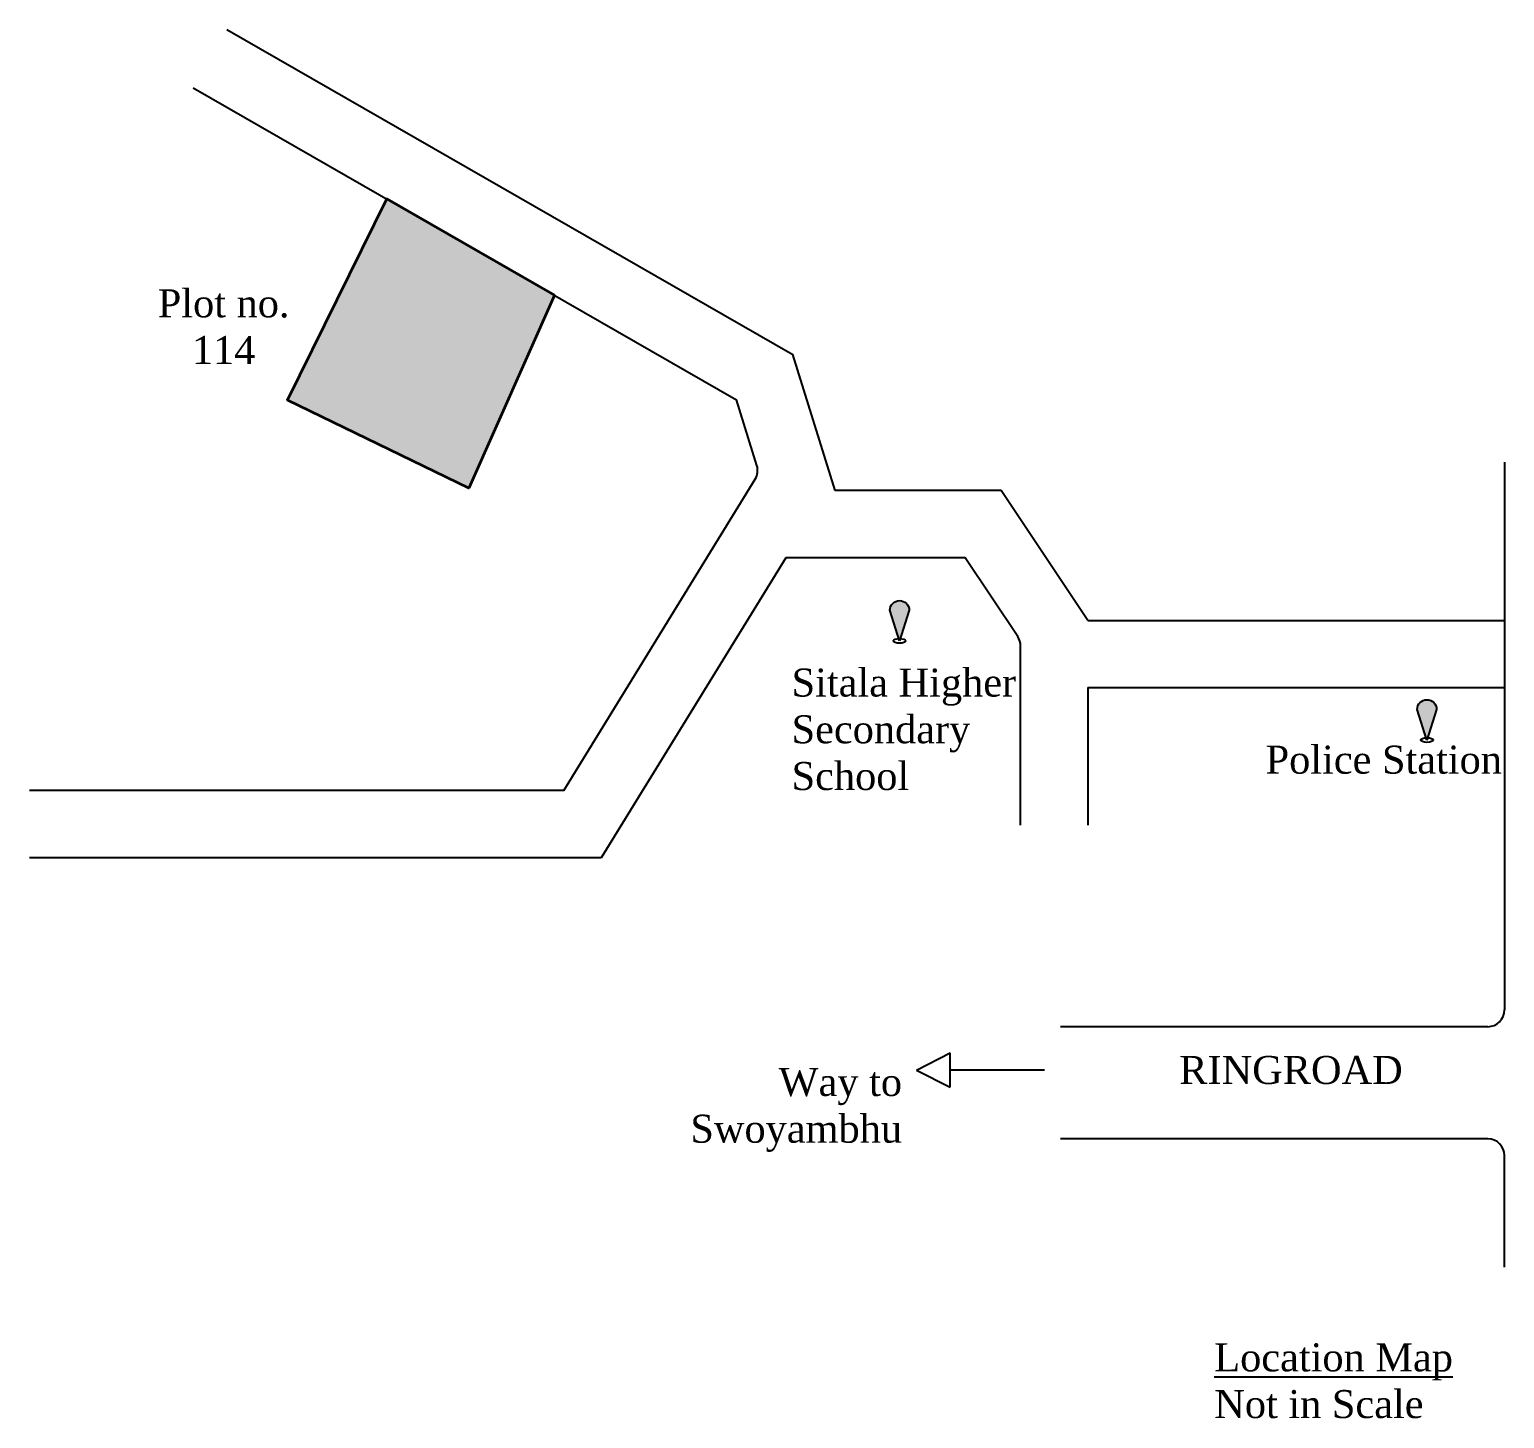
# Model space of a CAD drawing. Header units: inches. Extents: x 115570 to 265311, y 61168 to 314550.
# Drawn here: x 141326 to 144483, y 61168 to 64141 of the extents above; entities that cross this region are included whole.
import ezdxf

# ---------------------------------------------------------------- set-up
doc = ezdxf.new("R2010")
doc.units = ezdxf.units.IN
doc.header["$MEASUREMENT"] = 0
doc.layers.get('0').update_dxf_attribs({"lineweight": 25})
doc.layers.add('0 wall', color=7, linetype='Continuous', lineweight=40)
doc.layers.add('site plan line', color=5, linetype='Continuous', lineweight=35, transparency=0.45)
doc.styles.get("Standard").update_dxf_attribs({"font": 'arial.ttf'})

msp = doc.modelspace()

# ---------------------------------------------------------------- hatches: boundary and pattern name
at = {"layer": '0 wall', "transparency": 33554508}
h = msp.add_hatch(color=256, dxfattribs=at)
h.dxf.hatch_style = 1
h.paths.add_polyline_path([(142449.57, 63572.48), (142090.56, 63778.64), (141877.97, 63348.29), (142266.41, 63159.25)])
at = {"layer": '0 wall', "transparency": 33554559}
h = msp.add_hatch(color=256, dxfattribs=at)
h.dxf.hatch_style = 1
h.paths.add_polyline_path([(143208.83, 62898.14, 1), (143167.31, 62898.14), (143188.07, 62832.57)])
h = msp.add_hatch(color=256, dxfattribs=at)
h.dxf.hatch_style = 1
h.paths.add_polyline_path([(144337.71, 62686.07, 1), (144296.19, 62686.07), (144316.95, 62620.5)])

# ---------------------------------------------------------------- linework, layer by layer
for p, q in [((141747.96, 64141.43), (142959.49, 63445.71)), ((141676.25, 64016.56), (142838.86, 63348.93)), ((143050.45, 63154.42), (142959.49, 63445.71)), ((144483.02, 63214.97), (144483.02, 62042.87)), ((143405.37, 63154.42), (143050.45, 63154.42)), ((143591.05, 62876.6), (143405.37, 63154.42)), ((142944.56, 63010.42), (142549.61, 62368.63)), ((143591.05, 62732.6), (143591.05, 62438.49)), ((142469.14, 62512.63), (141325.73, 62512.63)), ((142549.61, 62368.63), (141325.73, 62368.63)), ((144447.02, 62006.87), (143532.85, 62006.87)), ((143224.68, 61914.05), (143296.62, 61950.84)), ((143296.62, 61877.26), (143296.62, 61950.84)), ((143224.68, 61914.05), (143296.62, 61877.26)), ((143498.34, 61914.05), (143296.62, 61914.05)), ((144447.02, 61766.87), (143532.85, 61766.87)), ((144483.02, 61492.2), (144483.02, 61730.87))]:
    msp.add_line(p, q)
for points in [[(142469.14, 62512.63), (142879.06, 63178.73, 0.2168934), (142882.76, 63208.33), (142838.86, 63348.93)], [(143447.05, 62438.49), (143447.05, 62821.98, 0.1483644), (143440.99, 62841.99), (143328.41, 63010.42), (142944.56, 63010.42)]]:
    msp.add_lwpolyline(points, format="xyb")
for points in [[(143188.07, 62832.57), (143167.31, 62898.14, -1), (143208.83, 62898.14)], [(144316.95, 62620.5), (144296.19, 62686.07, -1), (144337.71, 62686.07)]]:
    msp.add_lwpolyline(points, format="xyb", close=True)
for points in [[(143591.05, 62876.6), (144483.02, 62876.6)], [(143591.05, 62732.6), (144483.02, 62732.6)]]:
    msp.add_lwpolyline(points)
for centre, start, end in [((144447.02, 62042.87), 270, 0), ((144447.02, 61730.87), 0, 90)]:
    msp.add_arc(centre, 36, start, end)
for centre in [(143188.07, 62832.57), (144316.95, 62620.5)]:
    msp.add_ellipse(centre, major_axis=(13.43, 0), ratio=0.3711064)
at = {"layer": 'site plan line'}
msp.add_lwpolyline([(142449.57, 63572.48), (142266.41, 63159.25), (141877.97, 63348.29), (142090.56, 63778.64)], close=True, dxfattribs=at)

# ---------------------------------------------------------------- texts
at = {"ltscale": 100, "transparency": 33554687, "char_height": 60}
for s, width, gutter_width, heights, insert, attachment_point in [('{\\fTimes New Roman|b0|i0|c0|p18;Plot no. \\P114}', 590.8802, 148.67, [402.2], (141741.29, 63585.34), 2), ('{\\fTimes New Roman|b0|i0|c0|p18;Sitala Higher\\PSecondary \\PSchool}', 1023.1182, 148.67, [377.78], (142957.03, 62773.53), 1), ('{\\fTimes New Roman|b0|i0|c0|p18;Police Station}', 586.0926, 148.67, [31.46], (143971.61, 62608.52), 1), ('{\\fTimes New Roman|b0|i0|c0|p18;Way to \\PSwoyambhu}', 1617.6628, 1531.3, [275.58], (143193.44, 61918.48), 3), ('{\\fTimes New Roman|b0|i0|c0|p18;RINGROAD}', 586.0926, 148.67, [31.46], (143786.87, 61944.2), 1), ('{\\fTimes New Roman|b0|i0|c0|p18;\\LLocation Map\\P\\lNot in Scale}', 1037.2376, 148.67, [321.37], (143861.78, 61329.04), 1)]:
    msp.add_mtext_dynamic_manual_height_columns(s, width=width, gutter_width=gutter_width, heights=heights, dxfattribs=dict(at, insert=insert, attachment_point=attachment_point))

doc.saveas('drawing.dxf')
